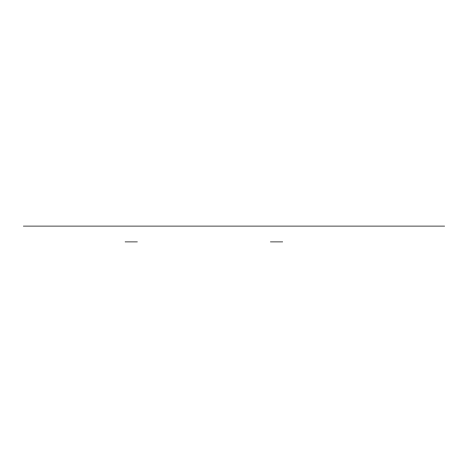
<?xml version="1.0" encoding="UTF-8"?>
<svg xmlns="http://www.w3.org/2000/svg" width="468" height="468" viewBox="0 0 468 468"><rect width="100%" height="100%" fill="white"/><g stroke="black" fill="none" stroke-linecap="round" stroke-linejoin="round"><path stroke-width="0.7" d="M23.4 226.102L444.6 226.102M125.12 241.897L137.335 241.897M270.434 241.897L282.649 241.897"/></g></svg>
